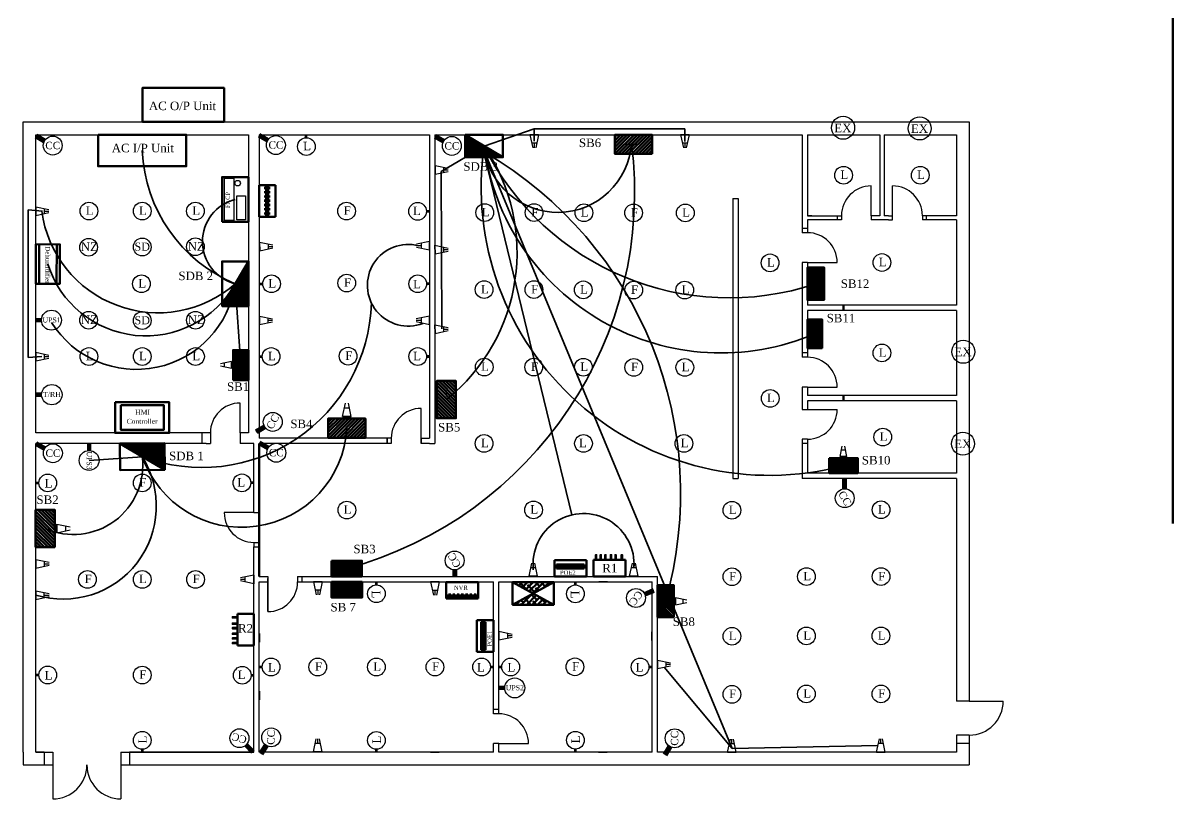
# Model space of a CAD drawing. Header units: metres. Extents: x 59 to 203, y 25 to 76.
# Drawn here: x 59.08 to 86.1, y 37.59 to 55.81 of the extents above; entities that cross this region are included whole.
import ezdxf
from ezdxf.enums import TextEntityAlignment as Align

# ---------------------------------------------------------------- set-up
doc = ezdxf.new("R2010")
doc.units = ezdxf.units.M
doc.header["$LTSCALE"] = 1e-05
doc.header["$MEASUREMENT"] = 0
doc.linetypes.add('DASHED2', pattern=[0.375, 0.25, -0.125])
doc.layers.add('Fire Cable', color=1, linetype='Continuous', lineweight=35, true_color=0xff0000)
doc.layers.add('Wire(Switch)', color=50, linetype='DASHED2')
doc.styles.get("Standard").update_dxf_attribs({"font": 'times.ttf'})

# ---------------------------------------------------------------- blocks, each defined once
blk = doc.blocks.new('normal door')
for p, q in [((0, 0.125), (0, 0.825)), ((-0.7, 0.125), (-0.8, 0.125)), ((-0.8, 0.125), (-0.8, 0)), ((-0.7, 0), (-0.8, 0)), ((-0.7, 0.125), (-0.7, 0)), ((0, 0.125), (0, 0))]:
    blk.add_line(p, q)
blk.add_arc((0, 0.125), 0.7, 90, 180)

msp = doc.modelspace()

# ---------------------------------------------------------------- hatches: boundary and pattern name
at = {"lineweight": 60}
h = msp.add_hatch(dxfattribs=at)
h.set_pattern_fill('ANSI31', color=256, scale=0.221801, angle=0.0166, style=0)
h.set_pattern_definition([(45.01664, (58.076365, 38.08525), (-0.019610316, 0.019598928), [])])
h.paths.add_polyline_path([(70.358, 52.659), (69.469, 53.185), (69.469, 52.658)])
h = msp.add_hatch(dxfattribs=at)
h.set_pattern_fill('ANSI31', color=256, scale=0.447342, angle=180)
h.set_pattern_definition([(225, (110.65307, 80.913337), (0.03953984, -0.03953984), [])])
h.paths.add_polyline_path([(73.862, 53.186), (72.989, 53.186), (72.989, 52.736), (73.862, 52.736)])
h = msp.add_hatch(dxfattribs=at)
h.set_pattern_fill('ANSI31', color=256, scale=0.261867, angle=90, style=0)
h.set_pattern_definition([(135, (81.58379, 35.705748), (-0.02314598, -0.02314598), [])])
h.paths.add_polyline_path([(64.382, 50.211), (63.76, 49.161), (64.382, 49.161)])
h = msp.add_hatch(dxfattribs=at)
h.set_pattern_fill('ANSI31', color=256, scale=0.388692, angle=-90)
h.set_pattern_definition([(315, (53.41748, 82.0327), (0.034355855, 0.034355855), [])])
h.paths.add_polyline_path([(77.51, 50.066), (77.51, 49.306), (77.9, 49.306), (77.9, 50.066)])
h = msp.add_hatch(dxfattribs=at)
h.set_pattern_fill('ANSI31', color=256, scale=0.342004, angle=-90)
h.set_pattern_definition([(315, (56.311334, 76.972326), (0.03022915, 0.03022915), [])])
h.paths.add_polyline_path([(77.51, 48.845), (77.51, 48.177), (77.853, 48.177), (77.853, 48.845)])
h = msp.add_hatch(dxfattribs=at)
h.set_pattern_fill('ANSI31', color=256, scale=0.359311, angle=90)
h.set_pattern_definition([(135, (86.650797, 17.87504), (-0.03175889, -0.03175889), [])])
h.paths.add_polyline_path([(64.38, 47.426), (64.38, 48.128), (64.019, 48.128), (64.019, 47.426)])
h = msp.add_hatch(dxfattribs=at)
h.set_pattern_fill('ANSI31', color=256, scale=0.447342, angle=-90)
h.set_pattern_definition([(315, (41.07531, 84.19483), (0.03953984, 0.03953984), [])])
h.paths.add_polyline_path([(68.803, 47.404), (68.803, 46.53), (69.252, 46.53), (69.252, 47.404)])
h = msp.add_hatch(dxfattribs=at)
h.set_pattern_fill('ANSI31', color=256, scale=0.447342)
h.set_pattern_definition([(45, (29.46476, 18.343486), (-0.03953984, 0.03953984), [])])
h.paths.add_polyline_path([(66.255, 46.071), (67.129, 46.071), (67.129, 46.521), (66.255, 46.521)])
h = msp.add_hatch(dxfattribs=at)
h.set_pattern_fill('ANSI31', color=256, scale=0.261867, angle=180.422, style=0)
h.set_pattern_definition([(225.42197, (75.737732, 63.240257), (0.023315812, -0.02297489), [])])
h.paths.add_polyline_path([(61.36, 45.932), (62.414, 45.318), (62.41, 45.94)])
h = msp.add_hatch(dxfattribs=at)
h.set_pattern_fill('ANSI31', color=256, scale=0.347025)
h.set_pattern_definition([(45, (49.47793, 23.731483), (-0.03067299, 0.03067299), [])])
h.paths.add_polyline_path([(78.018, 45.241), (78.696, 45.241), (78.696, 45.59), (78.018, 45.59)])
h = msp.add_hatch(dxfattribs=at)
h.set_pattern_fill('ANSI31', color=256, scale=0.447342, angle=-90)
h.set_pattern_definition([(315, (31.655, 81.1675), (0.03953984, 0.03953984), [])])
h.paths.add_polyline_path([(59.382, 44.377), (59.382, 43.503), (59.832, 43.503), (59.832, 44.377)])
h = msp.add_hatch(dxfattribs=at)
h.set_pattern_fill('ANSI31', color=256, scale=0.367618)
h.set_pattern_definition([(45, (36.093823, 20.027132), (-0.032493114, 0.032493114), [])])
h.paths.add_polyline_path([(66.328, 42.813), (67.046, 42.813), (67.046, 43.183), (66.328, 43.183)])
h = msp.add_hatch(dxfattribs=at)
h.set_pattern_fill('ANSI31', color=256, scale=0.365629, angle=180)
h.set_pattern_definition([(225, (97.11887, 65.348675), (0.03231735, -0.03231735), [])])
h.paths.add_polyline_path([(67.049, 42.686), (66.334, 42.686), (66.334, 42.318), (67.049, 42.318)])
h = msp.add_hatch(dxfattribs=at)
h.set_pattern_fill('ANSI38', color=256, scale=0.720766)
h.set_pattern_definition([(45, (22.2296, -1.05939), (-0.06370732, 0.06370732), []), (135, (22.2296, -1.05939), (-0.19112195, 0.06370732), [0.2252394, -0.13514363])])
h.paths.add_polyline_path([(70.583, 42.68), (71.067, 42.414), (71.551, 42.68)])
h.paths.add_polyline_path([(71.551, 42.148), (71.067, 42.414), (70.583, 42.148)])
h = msp.add_hatch(dxfattribs=at)
h.set_pattern_fill('ANSI31', color=256, scale=0.382647, angle=-90)
h.set_pattern_definition([(315, (50.267145, 74.07565), (0.033821574, 0.033821574), [])])
h.paths.add_polyline_path([(73.985, 42.606), (73.985, 41.858), (74.369, 41.858), (74.369, 42.606)])

# ---------------------------------------------------------------- linework, layer by layer
for p, q in [((86.096, 73.912), (86.096, 44.059)), ((59.576, 53.013), (59.376, 53.129)), ((59.592, 53.044), (59.392, 53.161)), ((59.608, 53.069), (59.408, 53.185)), ((64.818, 53.025), (64.618, 53.142)), ((64.834, 53.057), (64.634, 53.173)), ((64.85, 53.081), (64.65, 53.197)), ((68.951, 53.005), (68.751, 53.121)), ((68.966, 53.036), (68.767, 53.153)), ((68.983, 53.061), (68.783, 53.177)), ((59.462, 50.613), (59.462, 49.686)), ((59.876, 50.612), (59.87, 49.684)), ((59.521, 48.856), (59.38, 48.856)), ((59.521, 48.808), (59.38, 48.808)), ((59.521, 48.856), (59.521, 48.856)), ((59.524, 47.106), (59.38, 47.106)), ((59.524, 47.057), (59.38, 47.057)), ((59.524, 47.106), (59.524, 47.106)), ((64.746, 46.355), (64.548, 46.237)), ((64.76, 46.329), (64.561, 46.211)), ((64.78, 46.3), (64.581, 46.182)), ((59.596, 45.819), (59.396, 45.936)), ((59.612, 45.844), (59.412, 45.96)), ((60.613, 45.77), (60.613, 45.936)), ((60.661, 45.77), (60.661, 45.936)), ((64.843, 45.831), (64.643, 45.947)), ((64.859, 45.855), (64.659, 45.972)), ((59.58, 45.788), (59.381, 45.904)), ((60.661, 45.77), (60.661, 45.77)), ((64.827, 45.799), (64.627, 45.916)), ((78.35, 44.87), (78.348, 45.101)), ((78.385, 44.873), (78.383, 45.104)), ((78.414, 44.871), (78.413, 45.102)), ((69.194, 42.968), (69.194, 42.811)), ((69.223, 42.966), (69.223, 42.811)), ((69.258, 42.969), (69.259, 42.811)), ((70.583, 42.68), (71.551, 42.148)), ((71.551, 42.68), (70.583, 42.148)), ((73.672, 42.423), (73.886, 42.511)), ((73.688, 42.391), (73.902, 42.479)), ((73.697, 42.363), (73.911, 42.451)), ((70.402, 40.219), (70.261, 40.219)), ((70.402, 40.171), (70.261, 40.171)), ((70.402, 40.219), (70.402, 40.219)), ((64.3, 38.836), (64.461, 38.67)), ((64.322, 38.855), (64.483, 38.689)), ((64.345, 38.882), (64.507, 38.716)), ((64.77, 38.863), (64.647, 38.667)), ((64.794, 38.846), (64.67, 38.65)), ((64.825, 38.829), (64.701, 38.633)), ((74.255, 38.837), (74.138, 38.637)), ((74.279, 38.82), (74.162, 38.62)), ((74.311, 38.805), (74.194, 38.605))]:
    msp.add_line(p, q, dxfattribs=at)
for p, q in [((59.085, 38.686), (59.085, 53.486)), ((68.635, 53.486), (68.785, 53.486)), ((77.36, 53.486), (77.51, 53.486)), ((79.21, 53.486), (79.31, 53.486)), ((81.31, 53.486), (81.31, 49.186)), ((59.385, 53.186), (64.385, 53.186)), ((64.385, 53.186), (64.385, 46.186)), ((64.635, 53.186), (64.635, 49.556)), ((68.635, 53.186), (68.635, 46.061)), ((68.76, 53.186), (68.76, 45.936)), ((77.385, 53.186), (77.385, 50.886)), ((77.385, 53.186), (77.385, 50.886)), ((77.51, 53.186), (77.51, 51.286)), ((79.21, 53.186), (79.21, 51.286)), ((79.31, 53.186), (79.31, 51.286)), ((81.01, 53.186), (81.01, 51.286)), ((81.01, 53.186), (81.01, 51.286)), ((81.01, 53.186), (81.01, 51.286)), ((81.31, 53.186), (81.31, 51.286)), ((79.01, 51.286), (79.01, 51.986)), ((79.51, 51.286), (79.51, 51.986)), ((75.76, 51.686), (75.76, 45.111)), ((75.76, 51.686), (75.885, 51.686)), ((75.885, 51.686), (75.885, 45.111)), ((77.61, 51.286), (77.51, 51.286)), ((77.51, 51.286), (78.31, 51.286)), ((77.51, 51.186), (77.51, 50.886)), ((78.21, 51.186), (77.51, 51.186)), ((78.21, 51.286), (78.21, 51.186)), ((78.21, 51.286), (78.21, 51.187)), ((78.31, 51.187), (78.21, 51.187)), ((78.31, 51.286), (78.31, 51.187)), ((79.01, 51.286), (79.01, 51.186)), ((79.21, 51.286), (79.01, 51.286)), ((79.41, 51.186), (79.01, 51.186)), ((79.41, 51.286), (79.31, 51.286)), ((79.41, 51.286), (79.51, 51.286)), ((79.41, 51.186), (79.51, 51.186)), ((79.51, 51.186), (79.51, 51.286)), ((81.01, 51.286), (80.21, 51.286)), ((80.21, 51.286), (80.21, 51.186)), ((81.01, 51.186), (80.21, 51.186)), ((80.31, 51.186), (80.31, 51.286)), ((81.01, 51.186), (81.01, 50.186)), ((81.01, 51.186), (81.01, 49.186)), ((77.51, 50.986), (77.385, 50.986)), ((77.51, 50.886), (77.385, 50.886)), ((77.385, 50.186), (77.385, 47.961)), ((77.385, 50.186), (77.385, 47.961)), ((77.51, 50.186), (77.385, 50.186)), ((77.51, 50.186), (77.51, 49.186)), ((77.51, 50.186), (78.21, 50.186)), ((64.635, 49.556), (64.635, 46.061)), ((81.01, 49.186), (77.51, 49.186)), ((81.31, 49.186), (81.31, 49.086)), ((77.51, 49.061), (77.51, 47.961)), ((81.01, 49.061), (77.51, 49.061)), ((81.31, 49.086), (81.31, 48.986)), ((77.51, 48.061), (77.385, 48.061)), ((77.51, 47.961), (77.385, 47.961)), ((77.385, 47.261), (77.385, 46.736)), ((77.51, 47.261), (77.385, 47.261)), ((77.51, 47.261), (77.51, 47.061)), ((77.51, 47.261), (78.21, 47.261)), ((81.01, 47.061), (77.51, 47.061)), ((81.31, 47.061), (81.31, 46.925)), ((64.185, 46.186), (64.185, 46.886)), ((77.385, 46.736), (78.21, 46.736)), ((77.51, 46.936), (77.51, 46.736)), ((81.01, 46.936), (77.51, 46.936)), ((63.385, 46.186), (59.385, 46.186)), ((59.385, 38.686), (59.385, 45.936)), ((63.385, 45.936), (59.385, 45.936)), ((63.285, 46.186), (63.285, 45.936)), ((63.485, 46.186), (63.385, 46.186)), ((63.385, 45.936), (63.485, 45.936)), ((63.485, 46.186), (63.485, 45.936)), ((64.385, 46.186), (64.185, 46.186)), ((64.185, 46.186), (64.185, 45.936)), ((64.51, 45.936), (64.185, 45.936)), ((64.51, 44.311), (64.51, 45.936)), ((67.636, 46.061), (64.635, 46.061)), ((64.635, 44.311), (64.635, 45.936)), ((67.636, 45.936), (64.635, 45.936)), ((67.636, 45.936), (67.636, 46.061)), ((68.436, 45.936), (68.436, 46.061)), ((68.436, 46.061), (68.635, 46.061)), ((68.636, 45.936), (68.436, 45.936)), ((68.635, 45.936), (68.76, 45.936)), ((77.385, 46.036), (77.385, 45.111)), ((77.51, 46.036), (77.385, 46.036)), ((77.51, 45.936), (77.385, 45.936)), ((77.51, 46.036), (77.51, 45.236)), ((75.76, 45.111), (75.885, 45.111)), ((81.01, 45.111), (77.385, 45.111)), ((81.01, 45.236), (77.51, 45.236)), ((64.51, 44.311), (64.635, 44.311)), ((64.51, 38.686), (64.51, 43.511)), ((64.51, 43.511), (64.635, 43.511)), ((64.635, 42.811), (64.635, 43.511)), ((64.51, 38.686), (64.51, 42.686)), ((64.635, 42.811), (64.835, 42.811)), ((64.635, 42.811), (64.835, 42.811)), ((64.635, 38.686), (64.635, 42.686)), ((64.635, 42.686), (64.835, 42.686)), ((64.835, 42.811), (64.835, 42.686)), ((64.835, 41.986), (64.835, 42.766)), ((64.835, 42.686), (64.835, 41.986)), ((65.535, 42.811), (73.985, 42.811)), ((65.535, 42.811), (65.535, 42.686)), ((65.535, 42.686), (70.135, 42.686)), ((65.635, 42.811), (65.635, 42.686)), ((70.135, 39.586), (70.135, 42.686)), ((70.26, 39.586), (70.26, 42.686)), ((70.26, 42.686), (73.86, 42.686)), ((73.86, 38.686), (73.86, 42.686)), ((73.985, 38.686), (73.985, 42.811)), ((81.31, 40.083), (81.31, 39.886)), ((81.31, 39.886), (82.11, 39.886)), ((70.26, 39.686), (70.135, 39.686)), ((70.26, 39.586), (70.135, 39.586)), ((81.31, 39.086), (81.31, 38.386)), ((59.085, 38.686), (59.085, 38.386)), ((59.585, 38.686), (59.385, 38.686)), ((59.385, 38.686), (59.785, 38.686)), ((59.585, 38.686), (59.585, 38.386)), ((59.785, 38.686), (59.785, 38.386)), ((61.385, 38.686), (64.51, 38.686)), ((61.385, 38.686), (61.385, 38.386)), ((64.51, 38.686), (61.585, 38.686)), ((61.585, 38.686), (61.585, 38.386)), ((70.135, 38.686), (70.135, 38.886)), ((70.26, 38.886), (70.135, 38.886)), ((70.26, 38.686), (70.26, 38.886)), ((70.26, 38.886), (70.96, 38.886)), ((74.985, 38.686), (74.985, 38.687)), ((59.085, 38.386), (59.385, 38.386)), ((59.385, 38.386), (59.785, 38.386)), ((59.785, 38.386), (59.785, 37.586)), ((61.385, 38.386), (81.31, 38.386)), ((61.385, 38.386), (61.385, 37.586))]:
    msp.add_line(p, q)
at = {"color": 0, "lineweight": 60}
for p, q in [((65.729, 53.186), (65.729, 53.115)), ((65.738, 53.186), (65.738, 53.115)), ((69.469, 53.185), (70.358, 52.659)), ((74.631, 53.185), (74.631, 53.186)), ((64.635, 51.257), (64.635, 52.005)), ((64.635, 52.005), (65.019, 52.005)), ((64.769, 51.962), (64.769, 51.912)), ((64.869, 51.962), (64.769, 51.962)), ((64.869, 51.912), (64.769, 51.912)), ((64.869, 51.962), (64.869, 51.912)), ((65.019, 52.005), (65.019, 51.257)), ((64.769, 51.862), (64.769, 51.812)), ((64.869, 51.862), (64.769, 51.862)), ((64.869, 51.862), (64.769, 51.862)), ((64.869, 51.812), (64.769, 51.812)), ((64.769, 51.762), (64.769, 51.712)), ((64.869, 51.762), (64.769, 51.762)), ((64.869, 51.712), (64.769, 51.712)), ((64.769, 51.662), (64.769, 51.612)), ((64.869, 51.662), (64.769, 51.662)), ((64.869, 51.612), (64.769, 51.612)), ((64.869, 51.862), (64.869, 51.812)), ((64.869, 51.762), (64.869, 51.712)), ((64.869, 51.662), (64.869, 51.612)), ((64.769, 51.562), (64.769, 51.512)), ((64.869, 51.562), (64.769, 51.562)), ((64.869, 51.512), (64.769, 51.512)), ((64.769, 51.462), (64.769, 51.412)), ((64.869, 51.462), (64.769, 51.462)), ((64.869, 51.412), (64.769, 51.412)), ((64.769, 51.362), (64.769, 51.312)), ((64.869, 51.362), (64.769, 51.362)), ((64.869, 51.562), (64.869, 51.512)), ((64.869, 51.462), (64.869, 51.412)), ((64.869, 51.362), (64.869, 51.312)), ((68.633, 51.391), (68.562, 51.392)), ((68.632, 51.382), (68.562, 51.382)), ((65.019, 51.257), (64.635, 51.257)), ((64.869, 51.312), (64.769, 51.312)), ((63.76, 49.161), (64.382, 50.211)), ((64.643, 49.688), (64.714, 49.689)), ((64.643, 49.679), (64.714, 49.679)), ((68.635, 49.692), (68.564, 49.692)), ((68.635, 49.683), (68.564, 49.682)), ((78.358, 49.186), (78.358, 49.061)), ((64.635, 47.982), (64.705, 47.982)), ((64.635, 47.973), (64.705, 47.973)), ((68.636, 47.983), (68.565, 47.983)), ((68.636, 47.974), (68.565, 47.974)), ((78.358, 47.061), (78.358, 46.936)), ((62.414, 45.318), (61.36, 45.932)), ((64.635, 42.811), (64.635, 45.936)), ((78.357, 45.241), (78.357, 45.236)), ((59.388, 45.014), (59.458, 45.014)), ((59.388, 45.004), (59.458, 45.004)), ((64.505, 45.017), (64.434, 45.017)), ((64.505, 45.008), (64.434, 45.007)), ((71.571, 42.813), (71.571, 43.197)), ((71.571, 43.197), (72.319, 43.197)), ((71.619, 43.097), (72.269, 43.097)), ((71.619, 43.097), (71.619, 42.997)), ((71.619, 42.997), (72.269, 42.997)), ((71.669, 43.097), (71.669, 42.997)), ((71.719, 43.097), (71.719, 42.997)), ((71.719, 43.097), (71.719, 42.997)), ((71.769, 43.097), (71.769, 42.997)), ((71.819, 43.097), (71.819, 42.997)), ((71.869, 43.097), (71.869, 42.997)), ((71.919, 43.097), (71.919, 42.997)), ((71.969, 43.097), (71.969, 42.997)), ((72.019, 43.097), (72.019, 42.997)), ((72.069, 43.097), (72.069, 42.997)), ((72.119, 43.097), (72.119, 42.997)), ((72.169, 43.097), (72.169, 42.997)), ((72.219, 43.097), (72.219, 42.997)), ((72.269, 43.097), (72.269, 42.997)), ((72.319, 43.197), (72.319, 42.813)), ((72.486, 42.815), (72.486, 43.2)), ((72.486, 43.2), (73.234, 43.2)), ((73.234, 43.2), (73.234, 42.815)), ((67.38, 42.687), (67.38, 42.616)), ((67.39, 42.687), (67.389, 42.616)), ((72.319, 42.813), (71.571, 42.813)), ((72.055, 42.683), (72.055, 42.612)), ((72.065, 42.683), (72.064, 42.612)), ((73.234, 42.815), (72.486, 42.815)), ((69.025, 42.677), (69.772, 42.677)), ((69.025, 42.292), (69.025, 42.677)), ((69.772, 42.677), (69.772, 42.292)), ((69.772, 42.292), (69.025, 42.292)), ((69.13, 42.392), (69.08, 42.392)), ((69.08, 42.292), (69.08, 42.392)), ((69.13, 42.292), (69.08, 42.292)), ((69.13, 42.292), (69.13, 42.392)), ((69.23, 42.392), (69.18, 42.392)), ((69.18, 42.292), (69.18, 42.392)), ((69.23, 42.292), (69.18, 42.292)), ((69.23, 42.292), (69.23, 42.392)), ((69.33, 42.392), (69.28, 42.392)), ((69.28, 42.292), (69.28, 42.392)), ((69.33, 42.292), (69.28, 42.292)), ((69.33, 42.292), (69.33, 42.392)), ((69.43, 42.392), (69.38, 42.392)), ((69.38, 42.292), (69.38, 42.392)), ((69.43, 42.292), (69.38, 42.292)), ((69.43, 42.292), (69.43, 42.392)), ((69.53, 42.392), (69.48, 42.392)), ((69.48, 42.292), (69.48, 42.392)), ((69.53, 42.292), (69.48, 42.292)), ((69.53, 42.292), (69.53, 42.392)), ((69.63, 42.392), (69.58, 42.392)), ((69.58, 42.292), (69.58, 42.392)), ((69.63, 42.292), (69.58, 42.292)), ((69.63, 42.292), (69.63, 42.392)), ((69.63, 42.292), (69.63, 42.392)), ((69.73, 42.392), (69.68, 42.392)), ((69.68, 42.292), (69.68, 42.392)), ((69.73, 42.292), (69.68, 42.292)), ((69.73, 42.292), (69.73, 42.392)), ((64.125, 41.188), (64.125, 41.936)), ((64.125, 41.936), (64.51, 41.936)), ((64.51, 41.936), (64.51, 41.188)), ((69.748, 41.039), (69.748, 41.787)), ((69.748, 41.787), (70.133, 41.787)), ((69.848, 41.087), (69.848, 41.737)), ((69.848, 41.737), (69.948, 41.737)), ((69.848, 41.687), (69.948, 41.687)), ((69.848, 41.637), (69.948, 41.637)), ((69.948, 41.087), (69.948, 41.737)), ((70.133, 41.787), (70.133, 41.039)), ((69.848, 41.587), (69.948, 41.587)), ((69.848, 41.537), (69.948, 41.537)), ((69.848, 41.487), (69.948, 41.487)), ((69.848, 41.437), (69.948, 41.437)), ((69.848, 41.387), (69.948, 41.387)), ((69.848, 41.337), (69.948, 41.337)), ((64.51, 41.188), (64.125, 41.188)), ((69.848, 41.287), (69.948, 41.287)), ((69.848, 41.237), (69.948, 41.237)), ((69.848, 41.187), (69.948, 41.187)), ((69.848, 41.187), (69.948, 41.187)), ((69.848, 41.137), (69.948, 41.137)), ((69.848, 41.087), (69.948, 41.087)), ((70.133, 41.039), (69.748, 41.039)), ((64.634, 40.691), (64.704, 40.691)), ((64.634, 40.682), (64.704, 40.682)), ((70.136, 40.691), (70.065, 40.691)), ((70.136, 40.682), (70.065, 40.682)), ((70.261, 40.691), (70.331, 40.691)), ((70.261, 40.682), (70.331, 40.682)), ((73.859, 40.691), (73.788, 40.691)), ((73.859, 40.682), (73.788, 40.682)), ((59.387, 40.503), (59.458, 40.503)), ((59.387, 40.494), (59.458, 40.494)), ((64.514, 40.498), (64.443, 40.497)), ((64.514, 40.489), (64.443, 40.488)), ((61.88, 38.686), (61.88, 38.756)), ((61.889, 38.686), (61.889, 38.756)), ((67.38, 38.684), (67.38, 38.755)), ((67.389, 38.684), (67.389, 38.755)), ((72.055, 38.688), (72.055, 38.759)), ((72.064, 38.688), (72.064, 38.759))]:
    msp.add_line(p, q, dxfattribs=at)
at = {"color": 0}
for p, q in [((70.991, 53.187), (71.193, 53.187)), ((71.193, 53.187), (70.991, 53.187)), ((70.991, 53.187), (71.057, 52.878)), ((71.151, 52.988), (71.033, 52.988)), ((71.092, 52.988), (71.092, 52.878)), ((71.092, 52.988), (71.092, 52.878)), ((71.193, 53.187), (71.127, 52.878)), ((74.529, 53.185), (74.731, 53.185)), ((74.731, 53.185), (74.529, 53.185)), ((74.529, 53.185), (74.595, 52.876)), ((74.689, 52.987), (74.571, 52.987)), ((74.63, 52.987), (74.63, 52.876)), ((74.63, 52.987), (74.63, 52.876)), ((74.731, 53.185), (74.665, 52.876)), ((68.765, 52.26), (68.764, 52.462)), ((68.764, 52.462), (69.074, 52.398)), ((68.764, 52.462), (68.765, 52.26)), ((68.963, 52.421), (68.963, 52.303)), ((68.765, 52.26), (69.074, 52.327)), ((68.963, 52.362), (69.074, 52.362)), ((68.963, 52.362), (69.074, 52.362)), ((59.385, 51.293), (59.385, 51.495)), ((59.385, 51.495), (59.694, 51.43)), ((59.385, 51.495), (59.385, 51.293)), ((59.385, 51.293), (59.694, 51.359)), ((59.583, 51.453), (59.583, 51.336)), ((59.583, 51.394), (59.694, 51.394)), ((59.583, 51.394), (59.694, 51.394)), ((64.385, 51.293), (64.385, 51.495)), ((64.385, 51.495), (64.385, 51.293)), ((64.644, 50.461), (64.643, 50.664)), ((64.643, 50.664), (64.953, 50.599)), ((64.643, 50.664), (64.644, 50.461)), ((64.644, 50.461), (64.953, 50.528)), ((64.842, 50.622), (64.843, 50.504)), ((64.842, 50.563), (64.953, 50.564)), ((64.842, 50.563), (64.953, 50.564)), ((68.634, 50.679), (68.325, 50.613)), ((68.435, 50.578), (68.325, 50.578)), ((68.435, 50.578), (68.325, 50.578)), ((68.634, 50.477), (68.325, 50.542)), ((68.435, 50.636), (68.435, 50.519)), ((68.634, 50.477), (68.634, 50.679)), ((68.634, 50.679), (68.634, 50.477)), ((68.762, 50.389), (68.761, 50.591)), ((68.761, 50.591), (69.071, 50.526)), ((68.761, 50.591), (68.762, 50.389)), ((68.96, 50.549), (68.961, 50.432)), ((68.762, 50.389), (69.071, 50.456)), ((68.961, 50.49), (69.071, 50.491)), ((68.961, 50.49), (69.071, 50.491)), ((64.636, 48.727), (64.636, 48.929)), ((64.636, 48.929), (64.945, 48.864)), ((64.636, 48.929), (64.636, 48.727)), ((68.633, 48.926), (68.323, 48.86)), ((68.633, 48.724), (68.633, 48.926)), ((68.633, 48.926), (68.633, 48.724)), ((64.636, 48.727), (64.946, 48.794)), ((64.835, 48.887), (64.835, 48.77)), ((64.835, 48.828), (64.945, 48.829)), ((64.835, 48.828), (64.945, 48.829)), ((68.434, 48.825), (68.323, 48.825)), ((68.434, 48.825), (68.323, 48.825)), ((68.633, 48.724), (68.323, 48.79)), ((68.434, 48.884), (68.434, 48.766)), ((68.762, 48.52), (68.761, 48.722)), ((68.761, 48.722), (69.071, 48.657)), ((68.761, 48.722), (68.762, 48.52)), ((68.96, 48.68), (68.961, 48.563)), ((68.961, 48.622), (69.071, 48.622)), ((68.961, 48.622), (69.071, 48.622)), ((68.762, 48.52), (69.071, 48.587)), ((59.385, 47.877), (59.385, 48.079)), ((59.385, 48.079), (59.695, 48.013)), ((59.385, 48.079), (59.385, 47.877)), ((59.385, 47.877), (59.695, 47.942)), ((59.584, 48.036), (59.584, 47.919)), ((59.584, 47.978), (59.695, 47.978)), ((59.584, 47.978), (59.695, 47.978)), ((63.982, 47.86), (63.727, 47.806)), ((63.818, 47.728), (63.818, 47.825)), ((63.982, 47.86), (63.982, 47.693)), ((63.982, 47.693), (63.982, 47.86)), ((63.982, 47.693), (63.727, 47.748)), ((66.589, 46.567), (66.656, 46.884)), ((66.632, 46.771), (66.753, 46.771)), ((66.796, 46.567), (66.728, 46.884)), ((66.796, 46.567), (66.589, 46.567)), ((66.589, 46.567), (66.796, 46.567)), ((60.633, 46.186), (60.633, 46.186)), ((78.277, 45.626), (78.329, 45.872)), ((78.31, 45.784), (78.404, 45.784)), ((78.438, 45.626), (78.385, 45.872)), ((78.438, 45.626), (78.277, 45.626)), ((78.277, 45.626), (78.438, 45.626)), ((59.878, 43.836), (59.878, 44.044)), ((59.878, 44.044), (60.196, 43.976)), ((59.878, 44.044), (59.878, 43.836)), ((59.878, 43.836), (60.196, 43.904)), ((60.082, 44), (60.082, 43.88)), ((59.387, 43.01), (59.387, 43.212)), ((59.387, 43.212), (59.696, 43.146)), ((59.387, 43.212), (59.387, 43.01)), ((59.387, 43.01), (59.696, 43.075)), ((59.585, 43.169), (59.585, 43.052)), ((59.585, 43.111), (59.696, 43.111)), ((59.585, 43.111), (59.696, 43.111)), ((70.97, 42.817), (71.036, 43.127)), ((71.13, 43.016), (71.013, 43.016)), ((71.071, 43.016), (71.071, 43.127)), ((71.071, 43.016), (71.071, 43.127)), ((71.172, 42.817), (71.107, 43.127)), ((73.334, 42.817), (73.4, 43.127)), ((73.494, 43.016), (73.377, 43.016)), ((73.435, 43.016), (73.435, 43.127)), ((73.435, 43.016), (73.435, 43.127)), ((73.537, 42.817), (73.471, 43.127)), ((64.504, 42.845), (64.195, 42.779)), ((64.305, 42.743), (64.195, 42.743)), ((64.305, 42.743), (64.195, 42.743)), ((64.504, 42.642), (64.195, 42.708)), ((64.305, 42.685), (64.305, 42.802)), ((64.504, 42.845), (64.504, 42.642)), ((64.504, 42.642), (64.504, 42.845)), ((65.908, 42.687), (66.111, 42.687)), ((66.111, 42.687), (65.908, 42.687)), ((65.908, 42.687), (65.974, 42.378)), ((66.111, 42.687), (66.045, 42.378)), ((68.659, 42.685), (68.861, 42.685)), ((68.861, 42.685), (68.659, 42.685)), ((68.659, 42.685), (68.724, 42.375)), ((68.861, 42.685), (68.795, 42.375)), ((70.97, 42.817), (71.172, 42.817)), ((71.172, 42.817), (70.97, 42.817)), ((72.608, 42.684), (72.81, 42.684)), ((72.81, 42.684), (72.608, 42.684)), ((73.334, 42.817), (73.537, 42.817)), ((73.537, 42.817), (73.334, 42.817)), ((59.387, 42.477), (59.387, 42.275)), ((59.387, 42.275), (59.387, 42.477)), ((59.387, 42.477), (59.696, 42.411)), ((59.585, 42.318), (59.585, 42.435)), ((66.068, 42.489), (65.951, 42.489)), ((66.009, 42.489), (66.009, 42.378)), ((66.009, 42.489), (66.009, 42.378)), ((68.818, 42.486), (68.701, 42.486)), ((68.76, 42.486), (68.76, 42.375)), ((68.76, 42.486), (68.76, 42.375)), ((59.387, 42.275), (59.696, 42.341)), ((59.585, 42.376), (59.696, 42.376)), ((59.585, 42.376), (59.696, 42.376)), ((74.409, 42.143), (74.409, 42.321)), ((74.409, 42.321), (74.68, 42.263)), ((74.409, 42.321), (74.409, 42.143)), ((74.409, 42.143), (74.68, 42.201)), ((74.583, 42.284), (74.583, 42.18)), ((64.639, 41.266), (64.639, 41.469)), ((64.639, 41.469), (64.639, 41.266)), ((70.262, 41.324), (70.262, 41.526)), ((70.262, 41.526), (70.572, 41.46)), ((70.262, 41.526), (70.262, 41.324)), ((70.262, 41.324), (70.572, 41.39)), ((70.461, 41.484), (70.461, 41.367)), ((70.461, 41.425), (70.572, 41.425)), ((70.461, 41.425), (70.572, 41.425)), ((73.858, 41.513), (73.858, 41.311)), ((73.858, 41.311), (73.858, 41.513)), ((73.986, 40.648), (73.985, 40.85)), ((73.985, 40.85), (74.295, 40.786)), ((73.985, 40.85), (73.986, 40.648)), ((74.184, 40.809), (74.185, 40.691)), ((73.986, 40.648), (74.295, 40.715)), ((74.184, 40.75), (74.295, 40.75)), ((74.184, 40.75), (74.295, 40.75)), ((64.639, 40.116), (64.639, 39.913)), ((64.639, 39.913), (64.639, 40.116)), ((65.908, 38.69), (65.974, 38.999)), ((66.009, 38.888), (66.009, 38.999)), ((66.009, 38.888), (66.009, 38.999)), ((66.111, 38.69), (66.045, 38.999)), ((75.633, 38.686), (75.699, 38.995)), ((75.735, 38.885), (75.735, 38.995)), ((75.735, 38.885), (75.735, 38.995)), ((75.836, 38.686), (75.77, 38.995)), ((79.133, 38.687), (79.199, 38.997)), ((79.235, 38.886), (79.235, 38.997)), ((79.235, 38.886), (79.235, 38.997)), ((79.336, 38.687), (79.27, 38.997)), ((65.908, 38.69), (66.111, 38.69)), ((66.111, 38.69), (65.908, 38.69)), ((66.068, 38.888), (65.951, 38.888)), ((68.659, 38.687), (68.861, 38.687)), ((68.861, 38.687), (68.659, 38.687)), ((72.601, 38.688), (72.803, 38.688)), ((72.803, 38.688), (72.601, 38.688)), ((75.633, 38.686), (75.836, 38.686)), ((75.836, 38.686), (75.633, 38.686)), ((75.793, 38.885), (75.676, 38.885)), ((79.133, 38.687), (79.336, 38.687)), ((79.336, 38.687), (79.133, 38.687)), ((79.293, 38.886), (79.176, 38.886))]:
    msp.add_line(p, q, dxfattribs=at)
at = {"lineweight": 60}
for points in [[(61.888, 53.49), (63.809, 53.49), (63.809, 54.288), (61.888, 54.288)], [(60.848, 53.186), (62.921, 53.186), (62.921, 52.447), (60.848, 52.447)], [(59.387, 50.613), (59.95, 50.612), (59.947, 49.684), (59.385, 49.686)], [(61.248, 46.905), (62.521, 46.905), (62.521, 46.184), (61.248, 46.184)], [(61.382, 46.834), (62.395, 46.834), (62.395, 46.26), (61.382, 46.26)], [(70.583, 42.68), (71.551, 42.68), (71.551, 42.148), (70.583, 42.148)]]:
    msp.add_lwpolyline(points, close=True, dxfattribs=at)
for points in [[(59.085, 46.186), (59.085, 53.486), (64.385, 53.486)], [(59.085, 53.486), (68.635, 53.486)], [(68.76, 53.486), (81.31, 53.486)], [(77.51, 53.486), (79.21, 53.486)], [(79.31, 53.486), (81.31, 53.486), (81.31, 51.286)], [(59.385, 46.186), (59.385, 53.186), (64.385, 53.186)], [(64.635, 53.186), (68.635, 53.186)], [(68.76, 53.186), (77.385, 53.186)], [(77.51, 53.186), (79.21, 53.186)], [(79.31, 53.186), (81.01, 53.186), (81.01, 51.286)], [(81.01, 51.186), (81.01, 49.186)], [(81.01, 49.061), (81.01, 47.061)], [(81.31, 49.061), (81.31, 47.061)], [(81.01, 46.936), (81.01, 45.236)], [(81.31, 46.936), (81.31, 40.083)], [(81.01, 45.111), (81.01, 39.886)], [(81.31, 39.886), (81.01, 39.886)], [(81.31, 39.086), (81.01, 39.086)], [(81.01, 39.086), (81.01, 38.686)], [(70.135, 38.686), (64.635, 38.686)], [(73.86, 38.686), (70.26, 38.686)], [(81.01, 38.686), (73.985, 38.686)], [(81.31, 38.886), (81.01, 38.886)]]:
    msp.add_lwpolyline(points)
at = {"color": 0, "lineweight": 60}
for points in [[(69.469, 53.185), (70.358, 53.185), (70.358, 52.659), (69.469, 52.658)], [(73.862, 52.736), (72.989, 52.736), (72.989, 53.186), (73.862, 53.186)], [(63.76, 51.144), (63.76, 52.194), (64.381, 52.194), (64.381, 51.144)], [(63.76, 49.161), (63.76, 50.211), (64.382, 50.211), (64.382, 49.161)], [(77.9, 50.066), (77.9, 49.306), (77.51, 49.306), (77.51, 50.066)], [(77.853, 48.845), (77.853, 48.177), (77.51, 48.177), (77.51, 48.845)], [(64.019, 47.426), (64.019, 48.128), (64.38, 48.128), (64.38, 47.426)], [(69.252, 47.404), (69.252, 46.53), (68.803, 46.53), (68.803, 47.404)], [(66.255, 46.521), (67.129, 46.521), (67.129, 46.071), (66.255, 46.071)], [(62.414, 45.318), (61.364, 45.31), (61.36, 45.932), (62.41, 45.94)], [(78.018, 45.59), (78.696, 45.59), (78.696, 45.241), (78.018, 45.241)], [(59.832, 44.377), (59.832, 43.503), (59.382, 43.503), (59.382, 44.377)], [(66.328, 43.183), (67.046, 43.183), (67.046, 42.813), (66.328, 42.813)], [(67.049, 42.318), (66.334, 42.318), (66.334, 42.686), (67.049, 42.686)], [(74.369, 42.606), (74.369, 41.858), (73.985, 41.858), (73.985, 42.606)]]:
    msp.add_lwpolyline(points, close=True, dxfattribs=at)
for points in [[(63.817, 51.175), (63.817, 52.165), (64.034, 52.165), (64.034, 51.175)], [(64.109, 51.188), (64.109, 51.748), (64.313, 51.748), (64.313, 51.188)]]:
    msp.add_lwpolyline(points, close=True)
at = {"linetype": 'Continuous', "lineweight": 35}
for points in [[(72.534, 43.2), (72.558, 43.2), (72.558, 43.322), (72.534, 43.322)], [(72.643, 43.2), (72.667, 43.2), (72.667, 43.322), (72.643, 43.322)], [(72.752, 43.2), (72.776, 43.2), (72.776, 43.322), (72.752, 43.322)], [(72.883, 43.2), (72.908, 43.2), (72.908, 43.322), (72.883, 43.322)], [(72.99, 43.2), (73.015, 43.2), (73.015, 43.322), (72.99, 43.322)], [(73.138, 43.2), (73.163, 43.2), (73.163, 43.322), (73.138, 43.322)], [(64.125, 41.84), (64.125, 41.865), (64.002, 41.865), (64.002, 41.84)], [(64.125, 41.692), (64.125, 41.717), (64.002, 41.717), (64.002, 41.692)], [(64.125, 41.585), (64.125, 41.61), (64.002, 41.61), (64.002, 41.585)], [(64.125, 41.454), (64.125, 41.478), (64.002, 41.478), (64.002, 41.454)], [(64.125, 41.345), (64.125, 41.369), (64.002, 41.369), (64.002, 41.345)], [(64.125, 41.235), (64.125, 41.26), (64.002, 41.26), (64.002, 41.235)]]:
    msp.add_lwpolyline(points, close=True, dxfattribs=at)
for centre, radius in [((78.348, 53.35), 0.27), ((80.147, 53.335), 0.27), ((64.126, 52.05), 0.0658), ((81.17, 48.09), 0.27), ((81.163, 45.93), 0.27)]:
    msp.add_circle(centre, radius)
at = {"color": 0}
for centre, radius in [((59.783, 52.932), 0.222), ((65.025, 52.944), 0.222), ((65.74, 52.909), 0.208), ((69.158, 52.924), 0.222), ((78.359, 52.236), 0.208), ((80.16, 52.236), 0.208), ((60.634, 51.394), 0.208), ((61.885, 51.394), 0.208), ((63.135, 51.394), 0.208), ((66.684, 51.394), 0.208), ((68.354, 51.388), 0.208), ((69.931, 51.359), 0.208), ((71.089, 51.357), 0.208), ((72.26, 51.354), 0.208), ((73.427, 51.352), 0.208), ((74.642, 51.35), 0.208), ((60.626, 50.545), 0.208), ((61.885, 50.55), 0.208), ((63.135, 50.556), 0.208), ((76.633, 50.178), 0.208), ((79.26, 50.186), 0.208), ((61.867, 49.686), 0.208), ((64.922, 49.686), 0.208), ((66.688, 49.704), 0.208), ((68.356, 49.686), 0.208), ((69.916, 49.549), 0.208), ((71.086, 49.55), 0.208), ((72.245, 49.544), 0.208), ((73.429, 49.539), 0.208), ((74.628, 49.54), 0.208), ((59.753, 48.832), 0.234), ((60.626, 48.831), 0.208), ((61.885, 48.822), 0.208), ((63.136, 48.831), 0.208), ((60.633, 47.978), 0.208), ((61.885, 47.978), 0.208), ((63.136, 47.978), 0.208), ((64.913, 47.978), 0.208), ((66.721, 47.986), 0.208), ((68.357, 47.978), 0.208), ((79.26, 48.061), 0.208), ((69.919, 47.731), 0.208), ((71.082, 47.73), 0.208), ((72.248, 47.727), 0.208), ((73.431, 47.723), 0.208), ((74.63, 47.722), 0.208), ((59.762, 47.082), 0.239), ((76.635, 46.995), 0.208), ((64.951, 46.442), 0.222), ((79.28, 46.087), 0.208), ((59.787, 45.707), 0.222), ((65.034, 45.718), 0.222), ((69.915, 45.936), 0.208), ((72.25, 45.936), 0.208), ((74.608, 45.936), 0.208), ((60.637, 45.537), 0.234), ((59.666, 45.009), 0.208), ((61.885, 45.01), 0.208), ((64.226, 45.011), 0.208), ((78.386, 44.651), 0.222), ((66.692, 44.373), 0.208), ((71.076, 44.376), 0.208), ((75.737, 44.368), 0.208), ((79.238, 44.378), 0.208), ((69.223, 43.188), 0.222), ((60.599, 42.743), 0.208), ((61.885, 42.743), 0.208), ((63.137, 42.743), 0.208), ((75.737, 42.807), 0.208), ((77.487, 42.81), 0.208), ((79.238, 42.81), 0.208), ((67.385, 42.408), 0.208), ((72.06, 42.404), 0.208), ((73.483, 42.307), 0.222), ((75.737, 41.407), 0.208), ((77.486, 41.416), 0.208), ((79.237, 41.416), 0.208), ((64.912, 40.686), 0.208), ((66.008, 40.686), 0.208), ((67.385, 40.686), 0.208), ((68.761, 40.686), 0.208), ((69.857, 40.686), 0.208), ((70.539, 40.686), 0.208), ((72.048, 40.69), 0.208), ((73.58, 40.686), 0.208), ((59.666, 40.498), 0.208), ((61.885, 40.497), 0.208), ((64.235, 40.492), 0.208), ((70.635, 40.195), 0.234), ((75.737, 40.044), 0.208), ((77.485, 40.053), 0.208), ((79.237, 40.053), 0.208), ((61.885, 38.964), 0.208), ((64.168, 39.014), 0.222), ((64.913, 39.033), 0.222), ((67.385, 38.963), 0.208), ((72.06, 38.967), 0.208), ((74.391, 39.011), 0.222)]:
    msp.add_circle(centre, radius, dxfattribs=at)
for centre, radius, start, end in [((79.01, 51.286), 0.7, 90, 180), ((79.51, 51.286), 0.7, 0, 90), ((77.51, 50.186), 0.7, 0, 90), ((77.51, 47.261), 0.7, 0, 90), ((64.185, 46.186), 0.7, 90, 180), ((77.51, 46.736), 0.7, 270, 0), ((64.835, 42.686), 0.7, 270, 0), ((81.31, 39.886), 0.8, 270, 0), ((70.26, 38.886), 0.7, 0, 90), ((59.785, 38.386), 0.8, 270, 0), ((61.385, 38.386), 0.8, 180, 270)]:
    msp.add_arc(centre, radius, start, end)
at = {"layer": 'Fire Cable', "linetype": 'Continuous', "lineweight": 35}
msp.add_arc((64.323, 50.678), 1.023, 104.2561, 255.7786, dxfattribs=at)
at = {"layer": 'Wire(Switch)', "linetype": 'Continuous', "lineweight": 35}
for p, q in [((71.092, 53.324), (69.913, 52.922)), ((71.092, 53.324), (74.628, 53.324)), ((71.092, 53.324), (71.092, 53.032)), ((74.628, 53.324), (74.628, 53.031)), ((68.91, 52.326), (69.913, 52.922)), ((69.881, 52.902), (71.972, 44.257)), ((69.881, 52.902), (75.742, 38.774)), ((68.923, 48.63), (68.91, 52.326)), ((59.204, 47.953), (59.207, 51.42)), ((59.207, 51.42), (59.539, 51.394)), ((64.199, 47.777), (64.071, 49.686)), ((59.204, 47.953), (59.525, 47.978)), ((60.637, 45.537), (61.887, 45.625)), ((75.742, 38.774), (74.141, 40.682)), ((75.742, 38.774), (79.166, 38.841))]:
    msp.add_line(p, q, dxfattribs=at)
for centre, radius, start, end in [((64.289, 51.84), 9.161, 285.1714, 7.166), ((71.643, 53.104), 1.74, 185.9985, 356.0017), ((65.437, 52.969), 3.556, 182.4645, 247.4069), ((66.267, 50.421), 4.422, 308.6389, 34.4394), ((76.614, 51.957), 6.77, 171.8028, 284.9237), ((75.48, 53.68), 5.618, 187.7513, 293.0716), ((75.671, 55.788), 6.432, 206.4618, 288.4319), ((65.261, 44.766), 9.269, 344.1337, 59.7102), ((62.257, 51.76), 2.756, 187.622, 311.1842), ((68.132, 49.651), 0.959, 75.033, 291.1102), ((61.97, 50.878), 2.416, 197.569, 330.4307), ((61.746, 50.023), 2.349, 212.0423, 351.7471), ((63.288, 49.352), 3.981, 249.3891, 358.3419), ((64.222, 46.441), 2.474, 199.2608, 356.6277), ((60.028, 44.469), 2.189, 252.9504, 31.8904), ((60.271, 45.426), 1.628, 245.9356, 7.0109), ((72.251, 43.103), 1.187, 355.7944, 186.3412)]:
    msp.add_arc(centre, radius, start, end, dxfattribs=at)

# ---------------------------------------------------------------- block references
msp.add_blockref('normal door', (68.436, 45.936))
at = {"rotation": 90}
msp.add_blockref('normal door', (64.635, 44.311), dxfattribs=at)

# ---------------------------------------------------------------- texts
at = {"lineweight": 60}
for s, height, p in [('AC O/P Unit', 0.2, (62.041, 53.765)), ('AC I/P Unit', 0.2, (61.169, 52.775)), ('Controller', 0.1161, (61.519, 46.398)), ('HMI', 0.1161, (61.72, 46.611))]:
    msp.add_text(s, height=height, dxfattribs=at).set_placement(p)
at = {"color": 0}
for s, height, p in [('EX', 0.2, (78.342, 53.246)), ('EX', 0.2, (80.142, 53.231)), ('CC', 0.1732, (59.784, 52.848)), ('CC', 0.1732, (65.026, 52.86)), ('CC', 0.1732, (69.159, 52.84)), ('L', 0.2, (78.376, 52.148)), ('L', 0.2, (80.177, 52.148)), ('L', 0.2, (60.651, 51.306)), ('L', 0.2, (61.902, 51.306)), ('L', 0.2, (63.152, 51.306)), ('F', 0.2, (66.701, 51.306)), ('L', 0.2, (69.948, 51.27)), ('F', 0.2, (71.106, 51.268)), ('L', 0.2, (72.277, 51.266)), ('F', 0.2, (73.445, 51.264)), ('L', 0.2, (74.659, 51.262)), ('NZ', 0.2, (60.643, 50.457)), ('SD', 0.1893, (61.885, 50.464)), ('NZ', 0.2, (63.152, 50.467)), ('L', 0.2, (76.651, 50.09)), ('L', 0.2, (79.277, 50.098)), ('L', 0.2, (61.885, 49.598)), ('F', 0.2, (66.705, 49.616)), ('L', 0.2, (69.933, 49.46)), ('F', 0.2, (71.103, 49.461)), ('L', 0.2, (72.262, 49.456)), ('F', 0.2, (73.446, 49.45)), ('L', 0.2, (74.645, 49.451)), ('UPS1', 0.1199, (59.755, 48.777)), ('NZ', 0.2, (60.643, 48.742)), ('SD', 0.1893, (61.885, 48.735)), ('NZ', 0.2, (63.153, 48.742)), ('L', 0.2, (60.651, 47.889)), ('L', 0.2, (61.902, 47.889)), ('L', 0.2, (63.153, 47.889)), ('L', 0.2, (64.93, 47.889)), ('F', 0.2, (66.738, 47.898)), ('L', 0.2, (79.277, 47.973)), ('EX', 0.2, (81.164, 47.986)), ('L', 0.2, (69.936, 47.643)), ('F', 0.2, (71.099, 47.641)), ('L', 0.2, (72.265, 47.638)), ('F', 0.2, (73.448, 47.635)), ('L', 0.2, (74.647, 47.634)), ('T/RH', 0.1225, (59.764, 47.026)), ('L', 0.2, (76.652, 46.906)), ('L', 0.2, (79.297, 45.999)), ('L', 0.2, (69.933, 45.848)), ('L', 0.2, (74.625, 45.848)), ('EX', 0.2, (81.157, 45.826)), ('CC', 0.1732, (59.788, 45.623)), ('CC', 0.1732, (65.035, 45.634)), ('F', 0.2, (61.902, 44.922)), ('L', 0.2, (66.709, 44.285)), ('L', 0.2, (71.093, 44.288)), ('L', 0.2, (75.754, 44.279)), ('L', 0.2, (79.256, 44.289)), ('F', 0.2, (60.616, 42.655)), ('L', 0.2, (61.902, 42.655)), ('F', 0.2, (63.154, 42.655)), ('F', 0.2, (75.754, 42.719)), ('L', 0.2, (77.504, 42.721)), ('F', 0.2, (79.255, 42.721)), ('L', 0.2, (75.754, 41.318)), ('L', 0.2, (77.503, 41.327)), ('L', 0.2, (79.254, 41.327)), ('F', 0.2, (66.025, 40.598)), ('L', 0.2, (67.402, 40.598)), ('F', 0.2, (68.778, 40.598)), ('F', 0.2, (72.065, 40.602)), ('F', 0.2, (61.902, 40.409)), ('UPS2', 0.1199, (70.637, 40.14)), ('F', 0.2, (75.754, 39.956)), ('L', 0.2, (77.502, 39.965)), ('F', 0.2, (79.254, 39.965))]:
    msp.add_text(s, height=height, dxfattribs=at).set_placement(p, align=Align.CENTER)
for s, height, rotation, p in [('L', 0.2, 0.5601, (65.758, 52.821)), ('L', 0.2, 359.6407, (68.336, 51.3)), ('L', 0.2, 0.5601, (64.94, 49.598)), ('L', 0.2, 0.2888, (68.34, 49.579)), ('L', 0.2, 0.2008, (68.341, 47.889)), ('CC', 0.1732, 61.0848, (65.025, 46.403)), ('L', 0.2, 0.2008, (72.234, 45.848)), ('UPS3', 0.1199, 270, (60.583, 45.535)), ('L', 0.2, 0.2008, (64.21, 44.923)), ('L', 0.2, 359.912, (59.683, 44.901)), ('CC', 0.1732, 300.7541, (78.315, 44.607)), ('CC', 0.1732, 120.5056, (69.294, 43.232)), ('L', 0.2, 269.912, (67.277, 42.391)), ('L', 0.2, 269.912, (71.952, 42.387)), ('CC', 0.1732, 232.6738, (73.415, 42.357)), ('L', 0.2, 359.912, (59.683, 40.391)), ('L', 0.2, 0.2008, (64.218, 40.404)), ('L', 0.2, 359.912, (64.929, 40.579)), ('L', 0.2, 0.088, (69.84, 40.579)), ('L', 0.2, 359.912, (70.556, 40.579)), ('L', 0.2, 0.088, (73.564, 40.579)), ('CC', 0.1732, 88.05, (64.996, 39.031)), ('CC', 0.1732, 90, (74.475, 39.013)), ('L', 0.2, 89.912, (61.992, 38.981)), ('CC', 0.1732, 164.516, (64.189, 39.096)), ('L', 0.2, 89.912, (67.492, 38.98)), ('L', 0.2, 89.912, (72.167, 38.984))]:
    msp.add_text(s, height=height, rotation=rotation, dxfattribs=at).set_placement(p, align=Align.CENTER)
at = {"lineweight": 60}
msp.add_text('Dehumidifier', height=0.10619, rotation=270, dxfattribs=at).set_placement((59.613, 50.566))
at = {"attachment_point": 1}
for s, width, heights, insert, char_height in [('SB6', 0.77272, [0], (72.143, 53.097), 0.2), ('SDB 3', 0.92655, [0], (69.427, 52.54), 0.2), ('SDB 2', 1.02509, [0], (62.735, 49.972), 0.2), ('SB12', 1.23747, [0], (78.293, 49.789), 0.2), ('SB11', 0.97038, [0], (77.961, 48.98), 0.2), ('SB1', 0.45435, [0], (63.876, 47.371), 0.2), ('SB4', 0.7918, [0], (65.363, 46.496), 0.2), ('SB5', 0.84319, [0], (68.835, 46.417), 0.2), ('SDB 1', 0.90038, [0], (62.516, 45.743), 0.2), ('SB10', 0.62833, [0], (78.788, 45.643), 0.2), ('SB2', 0.75686, [0], (59.401, 44.715), 0.2), ('\\pxqc;SB3', 1.05524, [0], (66.579, 43.557), 0.2), ('POE2', 1.04665, [0.102], (71.7, 42.952), 0.1), ('\\pxqc;R1', 1.05524, [0], (72.342, 43.109), 0.2), ('NVR', 1.04665, [0.102], (69.208, 42.598), 0.1), ('SB 7', 1.04665, [0], (66.308, 42.191), 0.2), ('\\pxqc;R2', 1.05524, [0], (63.784, 41.694), 0.2), ('\\pxqc;SB8', 1.3011, [0], (73.956, 41.85), 0.2)]:
    msp.add_mtext_dynamic_manual_height_columns(s, width=width, gutter_width=1, heights=heights, dxfattribs=dict(at, insert=insert, char_height=char_height))
at = {"char_height": 0.1, "attachment_point": 1, "rotation": 90}
for s, width, heights, insert in [('\\pxqc;FACP', 0.8634, [0], (63.844, 51.222)), ('POE1', 1.04665, [0.102], (69.994, 41.168))]:
    msp.add_mtext_dynamic_manual_height_columns(s, width=width, gutter_width=1, heights=heights, dxfattribs=dict(at, insert=insert))

doc.saveas('drawing.dxf')
